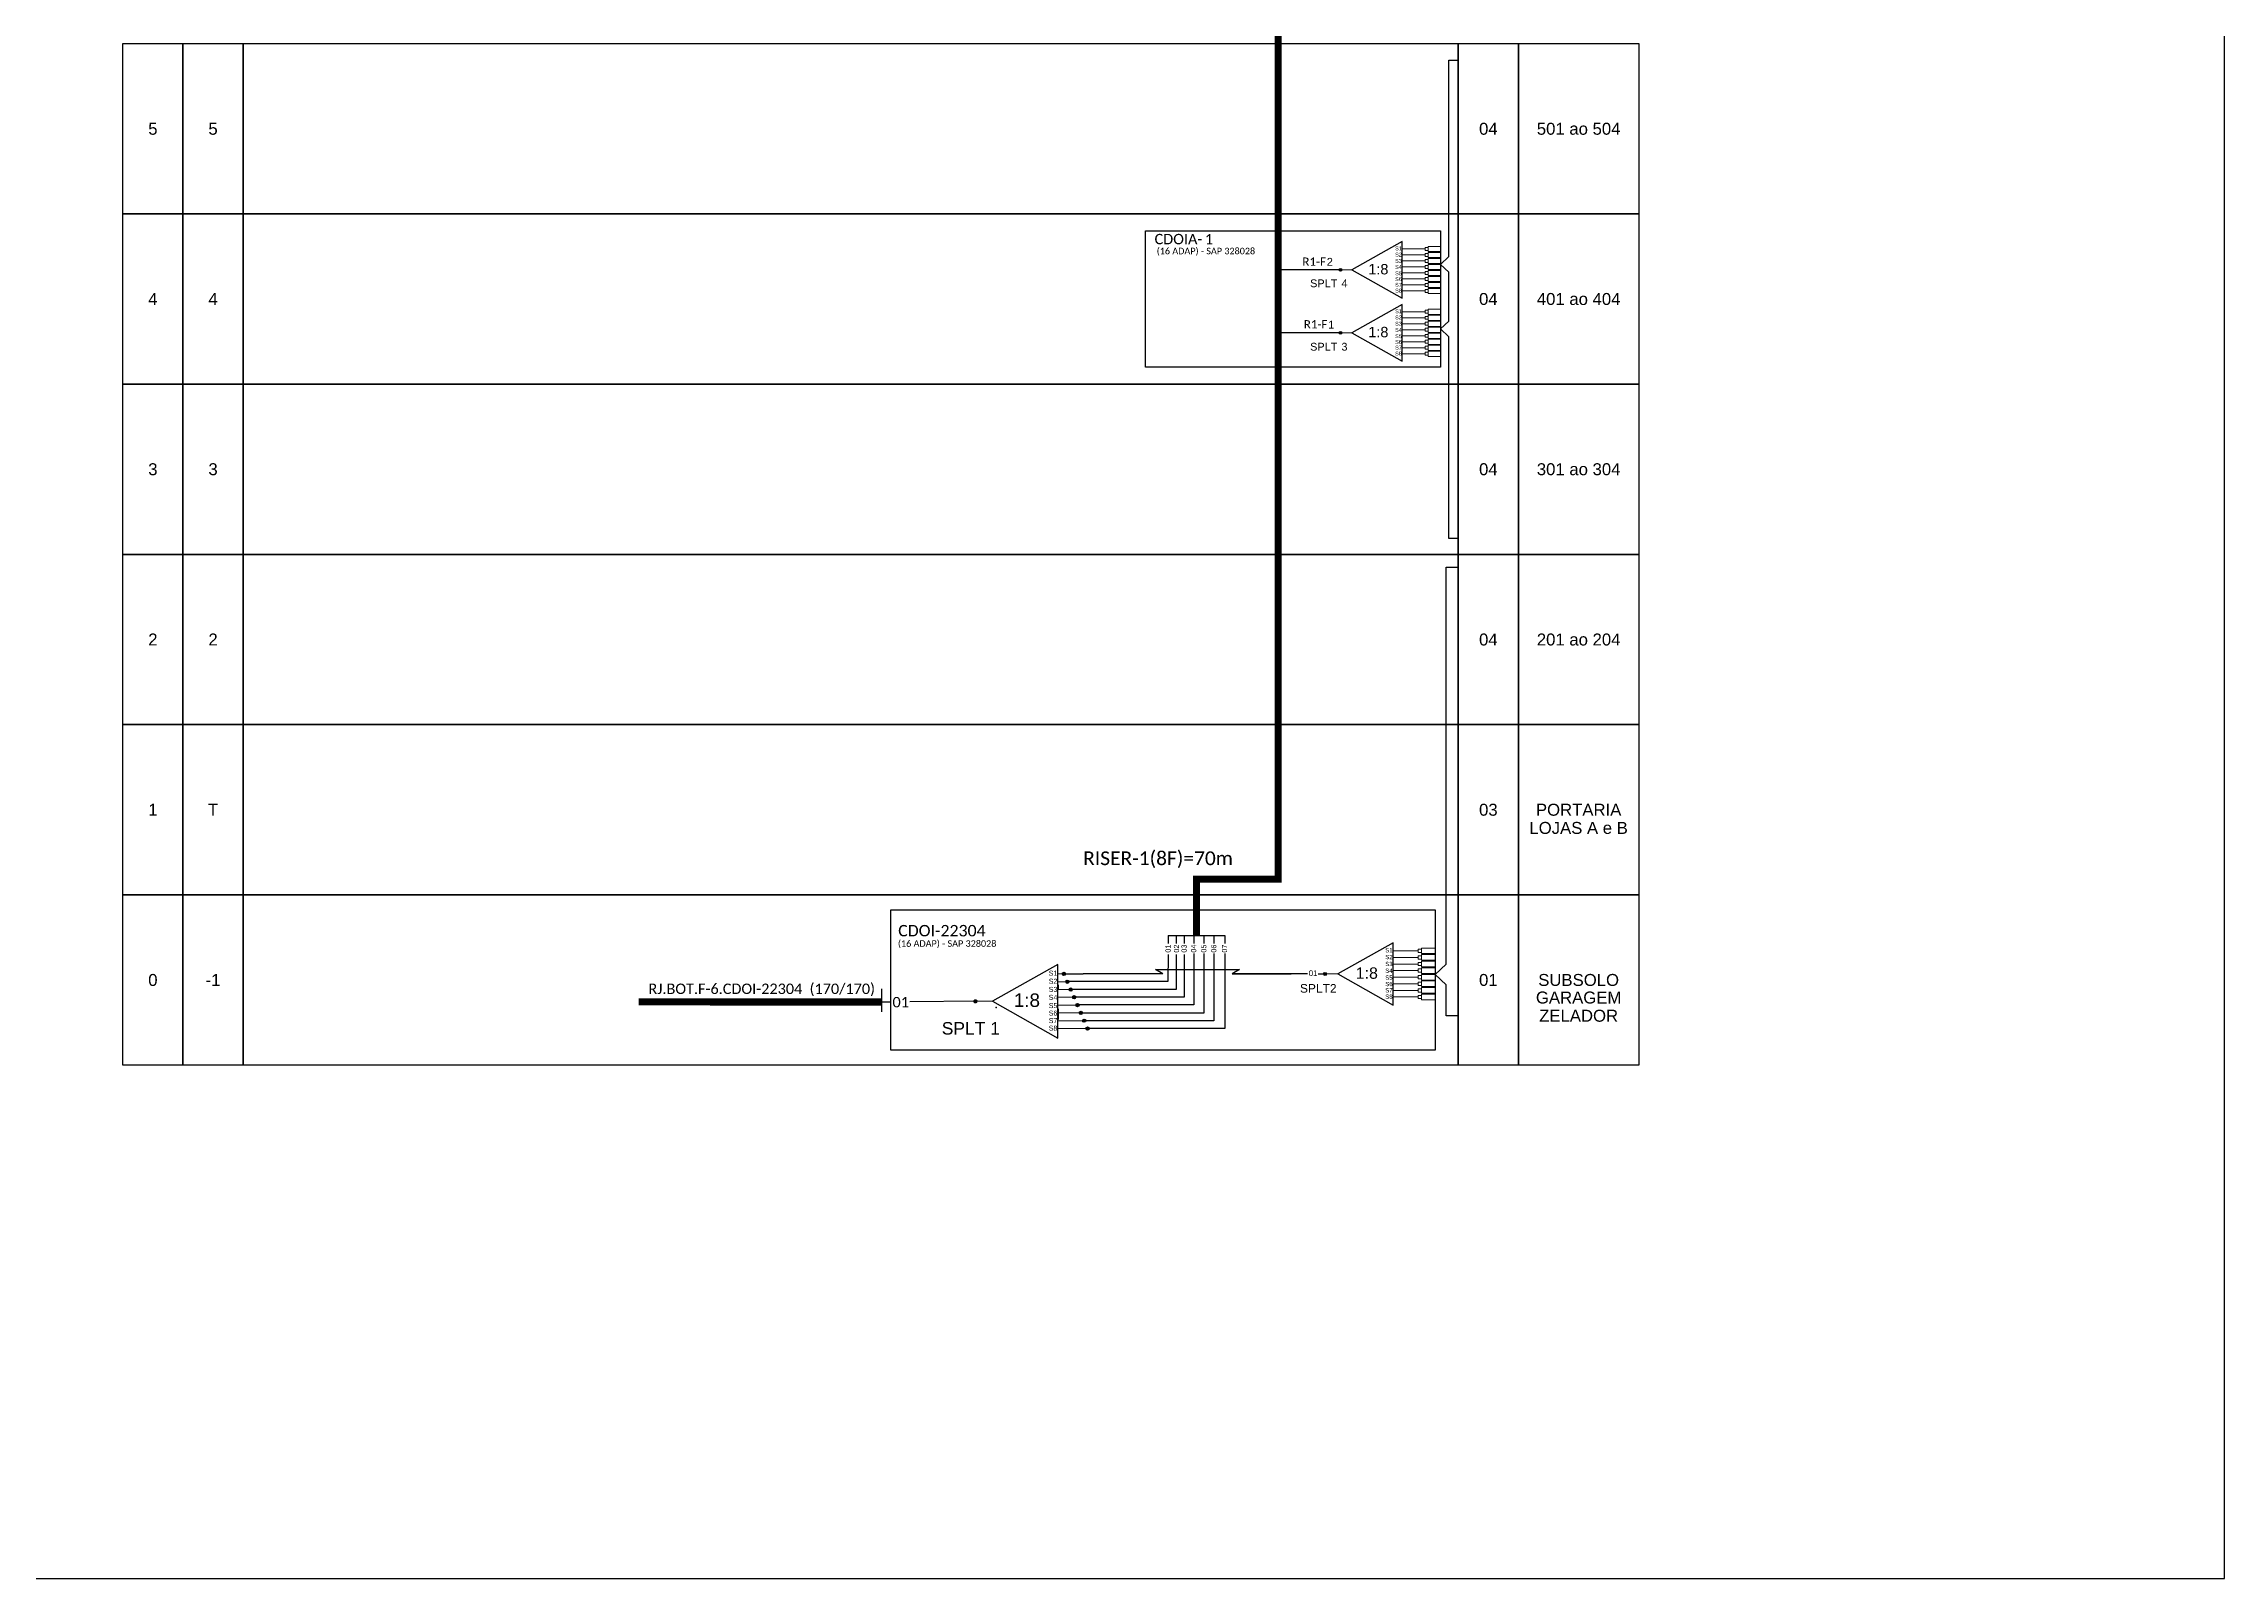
# Model space of a CAD drawing. Extents: x -89 to 2622484776, y -1852823961 to 1299.
# Drawn here: x 1261.3 to 1680.6, y 705 to 1000.2 of the extents above; entities that cross this region are included whole.
import ezdxf
from ezdxf.enums import TextEntityAlignment as Align

# ---------------------------------------------------------------- set-up
doc = ezdxf.new("R2010")
doc.units = 0
doc.styles.add('ARIAL', font='arial.ttf')
doc.styles.add('WMF-Calibri0', font='calibri.ttf')

# ---------------------------------------------------------------- blocks, each defined once
blk = doc.blocks.new('SPLT_1-8_SC-APC')
at = {"color": 1}
blk.add_lwpolyline([(-7.37, -2.1), (-17.04, -7.55), (-7.37, -13), (-7.37, -2.1)], dxfattribs=at)
at = {"color": 3, "lineweight": 0}
for points in [[(-2.99, -3.51), (-7.37, -3.51)], [(-2.41, -3.02), (-2.41, -4)], [(-2.41, -3.02), (0, -3.02)], [(-7.37, -4.66), (-2.99, -4.66)], [(-7.37, -5.82), (-2.99, -5.82)], [(-7.37, -6.97), (-2.99, -6.97)], [(-2.41, -4), (0, -4)], [(-2.41, -4.17), (-2.41, -5.16)], [(-2.41, -4.17), (0, -4.17)], [(-2.41, -5.16), (0, -5.16)], [(-2.41, -5.32), (-2.41, -6.31)], [(-2.41, -5.32), (0, -5.32)], [(-2.41, -6.31), (0, -6.31)], [(-2.41, -6.48), (-2.41, -7.46)], [(-2.41, -6.48), (0, -6.48)], [(-2.41, -7.46), (0, -7.46)], [(-7.37, -8.12), (-2.99, -8.12)], [(-7.37, -9.28), (-2.99, -9.28)], [(-7.37, -10.43), (-2.99, -10.43)], [(-2.41, -7.63), (-2.41, -8.62)], [(-2.41, -7.63), (0, -7.63)], [(-2.41, -8.62), (0, -8.62)], [(-2.41, -8.78), (-2.41, -9.77)], [(-2.41, -8.78), (0, -8.78)], [(-2.41, -9.77), (0, -9.77)], [(-2.41, -9.94), (-2.41, -10.92)], [(-2.41, -9.94), (0, -9.94)], [(-2.41, -10.92), (0, -10.92)], [(-2.41, -11.09), (-2.41, -12.08)], [(-2.41, -11.09), (0, -11.09)], [(-7.37, -11.58), (-2.99, -11.58)], [(-2.41, -12.08), (0, -12.08)]]:
    blk.add_lwpolyline(points, dxfattribs=at)
for points in [[(-2.99, -3.22), (-2.41, -3.22), (-2.41, -3.8), (-2.99, -3.8)], [(-2.99, -4.38), (-2.41, -4.38), (-2.41, -4.95), (-2.99, -4.95)], [(-2.99, -5.53), (-2.41, -5.53), (-2.41, -6.1), (-2.99, -6.1)], [(-2.99, -6.68), (-2.41, -6.68), (-2.41, -7.26), (-2.99, -7.26)], [(-2.99, -7.84), (-2.41, -7.84), (-2.41, -8.41), (-2.99, -8.41)], [(-2.99, -8.99), (-2.41, -8.99), (-2.41, -9.56), (-2.99, -9.56)], [(-2.99, -10.14), (-2.41, -10.14), (-2.41, -10.72), (-2.99, -10.72)], [(-2.99, -11.3), (-2.41, -11.3), (-2.41, -11.87), (-2.99, -11.87)]]:
    blk.add_lwpolyline(points, close=True, dxfattribs=at)
at = {"color": 1, "lineweight": 0}
blk.add_lwpolyline([(-17.04, -7.55), (-19.26, -7.55)], dxfattribs=at)
at = {"color": 1, "style": 'ARIAL'}
for s, height, p in [('S1', 0.75, (-8.74, -3.78)), ('1:8', 2, (-13.91, -8.4)), ('S2', 0.75, (-8.74, -4.97)), ('S3', 0.75, (-8.74, -6.18)), ('S4', 0.75, (-8.74, -7.36)), ('S5', 0.75, (-8.74, -8.57)), ('S6', 0.75, (-8.74, -9.69)), ('S7', 0.75, (-8.74, -10.78)), ('S8', 0.75, (-8.74, -11.9))]:
    blk.add_text(s, height=height, dxfattribs=at).set_placement(p)
blk = doc.blocks.new('SPLT_1-8_DIV_DIR')
h = blk.add_hatch(color=3)
h.dxf.hatch_style = 1
edge = h.paths.add_edge_path()
edge.add_arc((12.77, 4.04), 0.242, 0, 360)
h = blk.add_hatch(color=3)
h.dxf.hatch_style = 1
edge = h.paths.add_edge_path()
edge.add_arc((13.27, 2.88), 0.242, 0, 360)
h = blk.add_hatch(color=3)
h.dxf.hatch_style = 1
edge = h.paths.add_edge_path()
edge.add_arc((13.77, 1.73), 0.242, 0, 360)
h = blk.add_hatch(color=3)
h.dxf.hatch_style = 1
edge = h.paths.add_edge_path()
edge.add_arc((14.27, 0.58), 0.242, 0, 360)
h = blk.add_hatch(color=3)
h.dxf.hatch_style = 1
edge = h.paths.add_edge_path()
edge.add_arc((14.77, -0.58), 0.242, 0, 360)
h = blk.add_hatch(color=3)
h.dxf.hatch_style = 1
edge = h.paths.add_edge_path()
edge.add_arc((15.27, -1.73), 0.242, 0, 360)
h = blk.add_hatch(color=3)
h.dxf.hatch_style = 1
edge = h.paths.add_edge_path()
edge.add_arc((15.77, -2.88), 0.242, 0, 360)
h = blk.add_hatch(color=3)
h.dxf.hatch_style = 1
edge = h.paths.add_edge_path()
edge.add_arc((16.27, -4.04), 0.242, 0, 360)
at = {"color": 1}
blk.add_lwpolyline([(11.89, 5.45), (2.22, 0), (11.89, -5.45), (11.89, 5.45)], dxfattribs=at)
at = {"color": 7, "lineweight": 0}
for points in [[(12.77, 4.04), (11.89, 4.04)], [(11.89, 2.88), (13.27, 2.88)], [(11.89, 1.73), (13.77, 1.73)], [(11.89, 0.58), (14.27, 0.58)], [(11.89, -0.58), (14.77, -0.58)], [(11.89, -1.73), (15.27, -1.73)], [(11.89, -2.88), (15.77, -2.88)], [(11.89, -4.04), (16.27, -4.04)]]:
    blk.add_lwpolyline(points, dxfattribs=at)
at = {"color": 1, "lineweight": 0}
blk.add_lwpolyline([(2.22, 0), (0, 0)], dxfattribs=at)
at = {"color": 3}
for centre in [(12.77, 4.04), (13.27, 2.88), (13.77, 1.73), (14.27, 0.58), (14.77, -0.58), (15.27, -1.73), (15.77, -2.88), (16.27, -4.04)]:
    blk.add_circle(centre, 0.242, dxfattribs=at)
at = {"color": 1, "style": 'ARIAL'}
for s, height, p in [('S1', 0.75, (10.52, 3.77)), ('S2', 0.75, (10.52, 2.58)), ('1:8', 2, (5.35, -0.85)), ('S3', 0.75, (10.52, 1.37)), ('S4', 0.75, (10.52, 0.19)), ('S5', 0.75, (10.52, -1.02)), ('S6', 0.75, (10.52, -2.14)), ('S7', 0.75, (10.52, -3.24)), ('S8', 0.75, (10.52, -4.36))]:
    blk.add_text(s, height=height, dxfattribs=at).set_placement(p)

msp = doc.modelspace()

# ---------------------------------------------------------------- hatches: boundary and pattern name
h = msp.add_hatch(color=3)
h.dxf.hatch_style = 1
edge = h.paths.add_edge_path()
edge.add_arc((1510.61, 956.68), 0.256, 0, 360)
h = msp.add_hatch(color=3)
h.dxf.hatch_style = 1
edge = h.paths.add_edge_path()
edge.add_arc((1510.61, 944.58), 0.256, 0, 360)
h = msp.add_hatch(color=3)
h.dxf.hatch_style = 1
edge = h.paths.add_edge_path()
edge.add_arc((1507.66, 821.27), 0.282, 0, 360)
h = msp.add_hatch(color=3)
h.dxf.hatch_style = 1
edge = h.paths.add_edge_path()
edge.add_arc((1440.44, 816.01), 0.41, 0, 360)

# ---------------------------------------------------------------- linework, layer by layer
at = {"color": 3}
msp.add_line((1457.45, 821.27), (1461.18, 821.27), dxfattribs=at)
for points in [[(842, 705.02), (1680.56, 705.02), (1680.56, 1299.02), (842, 1299.02), (842, 705.02)], [(1456.36, 819.21), (1456.36, 818.31)]]:
    msp.add_lwpolyline(points)
at = {"color": 5, "const_width": 1.36}
msp.add_lwpolyline([(1498.66, 1153.14), (1498.66, 839.5), (1482.92, 839.5), (1482.92, 828.7)], dxfattribs=at)
for points in [[(1276.5, 1000.21), (1288.07, 1000.21), (1288.07, 967.46), (1276.5, 967.46)], [(1288.07, 1000.21), (1299.65, 1000.21), (1299.65, 967.46), (1288.07, 967.46)], [(1299.65, 1000.21), (1533.26, 1000.21), (1533.26, 967.46), (1299.65, 967.46)], [(1533.26, 1000.21), (1544.83, 1000.21), (1544.83, 967.46), (1533.26, 967.46)], [(1544.83, 1000.21), (1567.98, 1000.21), (1567.98, 967.46), (1544.83, 967.46)], [(1276.5, 967.46), (1288.07, 967.46), (1288.07, 934.72), (1276.5, 934.72)], [(1288.07, 967.46), (1299.65, 967.46), (1299.65, 934.72), (1288.07, 934.72)], [(1299.65, 967.46), (1533.26, 967.46), (1533.26, 934.72), (1299.65, 934.72)], [(1533.26, 967.46), (1544.83, 967.46), (1544.83, 934.72), (1533.26, 934.72)], [(1544.83, 967.46), (1567.98, 967.46), (1567.98, 934.72), (1544.83, 934.72)], [(1276.5, 934.72), (1288.07, 934.72), (1288.07, 901.97), (1276.5, 901.97)], [(1288.07, 934.72), (1299.65, 934.72), (1299.65, 901.97), (1288.07, 901.97)], [(1299.65, 934.72), (1533.26, 934.72), (1533.26, 901.97), (1299.65, 901.97)], [(1533.26, 934.72), (1544.83, 934.72), (1544.83, 901.97), (1533.26, 901.97)], [(1544.83, 934.72), (1567.98, 934.72), (1567.98, 901.97), (1544.83, 901.97)], [(1276.5, 901.97), (1288.07, 901.97), (1288.07, 869.23), (1276.5, 869.23)], [(1288.07, 901.97), (1299.65, 901.97), (1299.65, 869.23), (1288.07, 869.23)], [(1299.65, 901.97), (1533.26, 901.97), (1533.26, 869.23), (1299.65, 869.23)], [(1533.26, 901.97), (1544.83, 901.97), (1544.83, 869.23), (1533.26, 869.23)], [(1544.83, 901.97), (1567.98, 901.97), (1567.98, 869.23), (1544.83, 869.23)], [(1276.5, 869.23), (1288.07, 869.23), (1288.07, 836.49), (1276.5, 836.49)], [(1288.07, 869.23), (1299.65, 869.23), (1299.65, 836.49), (1288.07, 836.49)], [(1299.65, 869.23), (1533.26, 869.23), (1533.26, 836.49), (1299.65, 836.49)], [(1533.26, 869.23), (1544.83, 869.23), (1544.83, 836.49), (1533.26, 836.49)], [(1544.83, 869.23), (1567.98, 869.23), (1567.98, 836.49), (1544.83, 836.49)], [(1276.5, 836.49), (1288.07, 836.49), (1288.07, 803.74), (1276.5, 803.74)], [(1288.07, 836.49), (1299.65, 836.49), (1299.65, 803.74), (1288.07, 803.74)], [(1299.65, 836.49), (1533.26, 836.49), (1533.26, 803.74), (1299.65, 803.74)], [(1533.26, 836.49), (1544.83, 836.49), (1544.83, 803.74), (1533.26, 803.74)], [(1544.83, 836.49), (1567.98, 836.49), (1567.98, 803.74), (1544.83, 803.74)]]:
    msp.add_lwpolyline(points, close=True)
at = {"color": 3}
for points in [[(1533.09, 905), (1531.44, 905), (1531.44, 938.17), (1531.44, 938.17), (1531.44, 943.83), (1529.87, 945.34), (1531.44, 946.85), (1531.44, 950.58), (1531.44, 950.58), (1531.44, 956.24), (1529.87, 957.75), (1531.44, 959.26), (1531.44, 997), (1533.09, 997)], [(1533.1, 813.19), (1530.92, 813.19), (1530.92, 819.19), (1528.85, 821.18), (1530.92, 823.18), (1530.92, 899.5), (1533.11, 899.5)], [(1476.45, 821.27), (1475.03, 822.13), (1491.2, 822.13), (1489.81, 821.27)], [(1476.45, 821.27), (1461.18, 821.27)], [(1504.27, 821.27), (1489.81, 821.27), (1489.81, 821.27), (1501.16, 821.27)], [(1506.34, 821.27), (1507.66, 821.27)], [(1424.22, 815.88), (1422.44, 815.88)], [(1440.85, 816.03), (1427.84, 815.89)]]:
    msp.add_lwpolyline(points, dxfattribs=at)
at = {"color": 1}
for points in [[(1529.87, 940.33), (1529.87, 940.33), (1529.87, 937.96), (1473.13, 937.96), (1473.13, 964.22), (1476.74, 964.22)], [(1422.44, 814.02), (1422.44, 818.39)], [(1456.36, 814.56), (1456.36, 812.49)]]:
    msp.add_lwpolyline(points, dxfattribs=at)
for points in [[(1473.13, 964.22), (1529.87, 964.22), (1529.87, 937.96), (1473.13, 937.96)], [(1424.16, 833.63), (1528.84, 833.63), (1528.84, 806.6), (1424.16, 806.6)]]:
    msp.add_lwpolyline(points, close=True, dxfattribs=at)
at = {"color": 5}
for points in [[(1510.61, 956.68), (1498.66, 956.68)], [(1510.61, 944.58), (1498.66, 944.58)], [(1477.48, 828.7), (1477.48, 827.14)], [(1477.48, 828.7), (1488.37, 828.7)], [(1479.01, 828.7), (1479.01, 827.14)], [(1480.54, 828.7), (1480.54, 827.14)], [(1482.45, 828.7), (1482.45, 827.11)], [(1484.37, 828.7), (1484.37, 827.12)], [(1486.29, 828.7), (1486.29, 827.11)], [(1488.37, 828.7), (1488.37, 827.11)], [(1477.48, 824.99), (1477.45, 819.82), (1458.41, 819.82)], [(1479.01, 824.99), (1479.01, 818.28), (1459.06, 818.28)], [(1480.54, 824.99), (1480.54, 816.78), (1459.71, 816.78)], [(1482.45, 825.19), (1482.45, 815.32), (1460.36, 815.32)], [(1484.37, 825.19), (1484.37, 813.76), (1461.01, 813.76)], [(1486.29, 825.19), (1486.29, 812.26), (1461.66, 812.26)], [(1488.37, 825.19), (1488.36, 810.78), (1462.31, 810.78)], [(1457.13, 821.32), (1457.13, 821.32)]]:
    msp.add_lwpolyline(points, dxfattribs=at)
at = {"color": 1, "const_width": 1.36}
msp.add_lwpolyline([(1375.67, 815.89), (1422.44, 815.88)], dxfattribs=at)
at = {"color": 3}
for centre, radius in [((1510.61, 956.68), 0.256), ((1510.61, 944.58), 0.256), ((1507.66, 821.27), 0.282)]:
    msp.add_circle(centre, radius, dxfattribs=at)
for p in [(1276.5, 967.46), (1512.84, 956.68), (1276.5, 934.72), (1276.5, 901.97), (1276.5, 869.23), (1276.5, 836.49), (1444.41, 814.84)]:
    msp.add_point(p)

# ---------------------------------------------------------------- block references
for p in [(1529.87, 964.22), (1529.87, 952.13)]:
    msp.add_blockref('SPLT_1-8_SC-APC', p, dxfattribs=at)
at = {"color": 3, "xscale": 1.1, "yscale": 1.1, "zscale": 1.1}
msp.add_blockref('SPLT_1-8_SC-APC', (1528.85, 829.58), dxfattribs=at)
at = {"xscale": 1.3, "yscale": 1.3, "zscale": 1.3}
msp.add_blockref('SPLT_1-8_DIV_DIR', (1440.85, 816.03), dxfattribs=at)

# ---------------------------------------------------------------- texts
at = {"style": 'ARIAL'}
for s, height, p in [('5', 2.3, (1282.29, 983.83)), ('5', 2.3, (1293.86, 983.83)), ('04', 2.3, (1539.05, 983.83)), ('501 ao 504', 2.3, (1556.41, 983.83)), ('4', 2.3, (1282.29, 951.09)), ('4', 2.3, (1293.86, 951.09)), ('04', 2.3, (1539.05, 951.09)), ('401 ao 404', 2.3, (1556.41, 951.09)), ('3', 2.3, (1282.29, 918.35)), ('3', 2.3, (1293.86, 918.35)), ('04', 2.3, (1539.05, 918.35)), ('301 ao 304', 2.3, (1556.41, 918.35)), ('2', 2.3, (1282.29, 885.6)), ('2', 2.3, (1293.86, 885.6)), ('04', 2.3, (1539.05, 885.6)), ('201 ao 204', 2.3, (1556.41, 885.6)), ('1', 2.3, (1282.29, 852.86)), ('T', 2.3, (1293.86, 852.86)), ('03', 2.3, (1539.05, 852.86)), ('PORTARIA', 2.3, (1556.41, 852.86)), ('LOJAS A e B', 2.3, (1556.41, 849.36)), ('01', 1.1, (1505.36, 821.42)), ('0', 2.3, (1282.29, 820.12)), ('-1', 2.3, (1293.86, 820.12)), ('01', 2.3, (1539.05, 820.12)), ('GARAGEM', 2.3, (1556.41, 816.74)), ('SUBSOLO', 2.3, (1556.41, 820.12)), ('ZELADOR', 2.3, (1556.41, 813.24))]:
    msp.add_text(s, height=height, dxfattribs=at).set_placement(p, align=Align.MIDDLE_CENTER)
at = {"color": 1, "style": 'WMF-Calibri0'}
for s, height, p in [('CDOIA-', 2, (1474.88, 961.61)), ('1', 2, (1484.56, 961.61)), ('CDOI-22304', 2.2, (1425.59, 828.5)), ('RJ.BOT.F-6.CDOI-22304  (170/170)', 2, (1377.57, 817.42))]:
    msp.add_text(s, height=height, dxfattribs=at).set_placement(p)
for p in [(1484.75, 959.69), (1435, 826.5)]:
    msp.add_text('(16 ADAP) - SAP 328028', height=1.25, dxfattribs=at).set_placement(p, align=Align.CENTER)
at = {"color": 5, "style": 'WMF-Calibri0'}
for s, height, p in [('R1-F', 1.6, (1503.3, 957.47)), ('R1-F', 1.6, (1503.57, 945.42)), ('RISER-1(8F)=70m', 2.6457, (1461.15, 842.2))]:
    msp.add_text(s, height=height, dxfattribs=at).set_placement(p)
at = {"color": 5, "style": 'ARIAL'}
for s, p in [('2', (1508.58, 957.49)), ('1', (1508.85, 945.39))]:
    msp.add_text(s, height=1.5, dxfattribs=at).set_placement(p, align=Align.CENTER)
at = {"color": 7, "style": 'ARIAL'}
for s, p in [('SPLT', (1507.4, 953.35)), ('4', (1511.39, 953.35)), ('SPLT', (1507.4, 941.16)), ('3', (1511.39, 941.16))]:
    msp.add_text(s, height=1.5, dxfattribs=at).set_placement(p, align=Align.CENTER)
at = {"style": 'ARIAL'}
for s, p in [('01', (1477.47, 826.15)), ('02', (1479.09, 826.15)), ('03', (1480.55, 826.15)), ('04', (1482.39, 826.15)), ('05', (1484.34, 826.15)), ('06', (1486.26, 826.15)), ('07', (1488.33, 826.15))]:
    msp.add_text(s, height=0.992, rotation=90, dxfattribs=at).set_placement(p, align=Align.MIDDLE_CENTER)
msp.add_text('SPLT2', height=1.65, dxfattribs=at).set_placement((1506.35, 817.68), align=Align.CENTER)
at = {"style": 'WMF-Calibri0'}
msp.add_text('01', height=2, dxfattribs=at).set_placement((1424.49, 814.85))
at = {"color": 7, "style": 'ARIAL'}
msp.add_text('SPLT 1', height=2.4, dxfattribs=at).set_placement((1433.96, 809.62))

doc.saveas('drawing.dxf')
